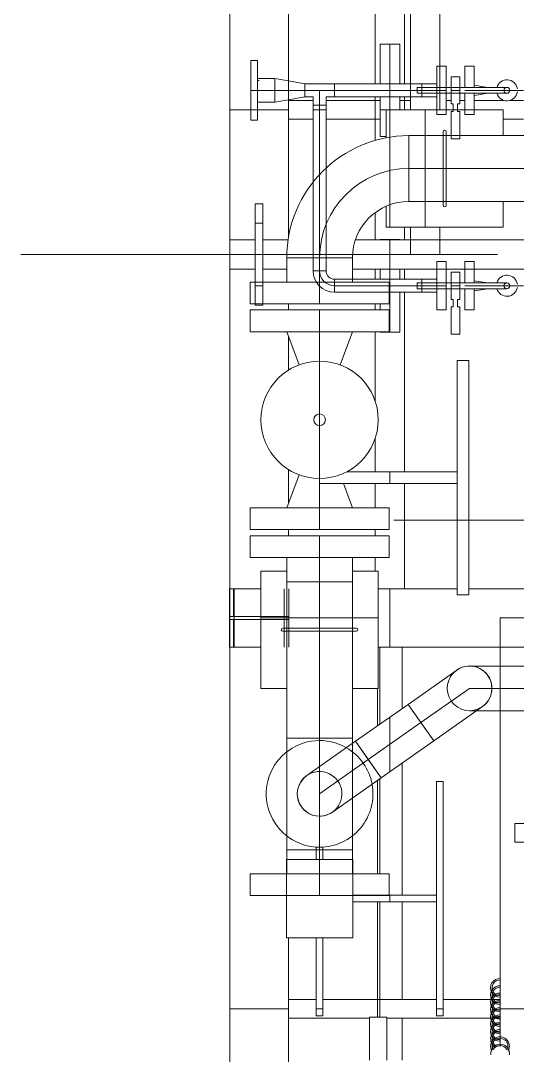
# Model space of a CAD drawing. Header units: inches. Extents: x -1128 to 651, y 96 to 845.
# Drawn here: x -1031.887 to -1030.74, y 717.686 to 720.075 of the extents above; entities that cross this region are included whole.
import ezdxf

# ---------------------------------------------------------------- set-up
doc = ezdxf.new("R2010")
doc.units = ezdxf.units.IN
doc.header["$MEASUREMENT"] = 0
doc.layers.add('EQUIPMENT LAYOUT-EMBED 1_DWG$0$DwgTemplate', color=7, linetype='Continuous')
doc.layers.add('Layout', color=6, linetype='Continuous', lineweight=18)

# ---------------------------------------------------------------- blocks, each defined once
blk = doc.blocks.new('A$C55974CAD')
at = {"layer": 'EQUIPMENT LAYOUT-EMBED 1_DWG$0$DwgTemplate', "color": 1, "lineweight": 0}
for p, q in [((45.48, 8.135), (45.48, 8.735)), ((44.475, 8.2), (44.475, 8.19)), ((44.475, 8.2), (44.475, 8.12)), ((44.475, 8.19), (44.5465, 8.19)), ((44.5465, 8.19), (44.5465, 8.12)), ((44.5535, 8.12), (44.5535, 8.19)), ((44.5535, 8.19), (44.625, 8.19)), ((44.625, 8.19), (44.625, 8.2)), ((44.625, 8.2), (44.625, 8.12)), ((45.4425, 8.2), (45.4425, 8.135)), ((45.5175, 8.2), (45.5175, 8.135)), ((45.48, 8.115), (45.48, 8.135)), ((45.925, 8.13), (45.925, 8.125)), ((45.925, 8.125), (45.925, 8.13)), ((45.4425, 8.115), (45.4425, 8.0541)), ((45.48, 8.054), (45.48, 8.115)), ((45.5175, 8.115), (45.5175, 8.0507)), ((43.732, 8.05), (37.6241, 8.05)), ((43.526, 7.8425), (43.526, 8.05)), ((43.574, 7.9785), (43.574, 8.05)), ((44.2427, 8.05), (44.2427, 8.05)), ((44.7762, 8.05), (44.7602, 8.05)), ((44.8318, 8.05), (44.8318, 8.05)), ((44.9302, 8.05), (44.8428, 8.05)), ((45.2714, 8.05), (45.184, 8.05)), ((45.2825, 8.05), (45.2825, 8.05)), ((45.354, 8.05), (45.338, 8.05)), ((45.48, 7.8856), (45.48, 8.054)), ((46.4428, 8.05), (45.5221, 8.05)), ((45.826, 7.9867), (45.826, 8.05)), ((45.874, 7.9867), (45.874, 8.05)), ((43.574, 7.671), (43.574, 7.9615)), ((45.826, 7.8154), (45.826, 7.9533)), ((45.874, 7.8154), (45.874, 7.9533)), ((45.4425, 7.8858), (45.4425, 6.49)), ((45.48, 7.515), (45.48, 7.8856)), ((45.5175, 7.8783), (45.5175, 6.49)), ((43.5286, 7.8215), (43.8235, 7.8215)), ((43.8235, 7.8155), (43.5286, 7.8155)), ((43.8955, 7.8215), (44.1346, 7.8215)), ((44.1388, 7.8155), (43.8955, 7.8155)), ((44.2744, 7.8215), (44.37, 7.8215)), ((44.475, 7.8155), (44.2786, 7.8155)), ((44.475, 7.82), (44.475, 6.5178)), ((44.625, 7.82), (44.625, 7.618)), ((44.67, 7.8275), (44.7046, 7.8275)), ((44.7602, 7.8275), (44.7762, 7.8275)), ((44.8318, 7.8275), (44.8941, 7.8275)), ((44.9241, 7.8275), (45.0103, 7.8275)), ((45.104, 7.8275), (45.2825, 7.8275)), ((45.338, 7.8275), (45.354, 7.8275)), ((45.4167, 7.8275), (45.4425, 7.8275)), ((45.5175, 7.8275), (45.5874, 7.8275)), ((45.772, 7.8275), (45.8833, 7.8275)), ((45.9167, 7.8275), (46.4428, 7.8275)), ((43.526, 7.5075), (43.526, 7.7975)), ((43.4186, 7.7585), (43.526, 7.7585)), ((43.574, 7.7585), (43.8235, 7.7585)), ((43.8405, 7.7585), (44.1789, 7.7585)), ((44.3187, 7.7585), (44.475, 7.7585)), ((44.8, 7.78), (44.8, 7.618)), ((45.874, 7.7375), (45.874, 7.7646)), ((44.625, 7.7525), (44.8941, 7.7525)), ((44.9241, 7.7525), (45.3833, 7.7525)), ((45.4167, 7.7525), (45.4425, 7.7525)), ((45.48, 7.7375), (45.55, 7.7375)), ((45.5175, 7.7525), (45.55, 7.7525)), ((45.85, 7.7525), (45.8833, 7.7525)), ((45.85, 7.7375), (46.34, 7.7375)), ((45.9167, 7.7525), (46.4428, 7.7525)), ((43.574, 7.5075), (43.574, 7.654)), ((45.48, 7.6625), (45.55, 7.6625)), ((45.85, 7.6625), (46.34, 7.6625)), ((45.874, 7.6336), (45.874, 7.6463)), ((44.8, 7.618), (44.8, 7.588)), ((45.874, 7.5986), (45.874, 7.6113)), ((44.625, 7.588), (44.625, 6.4053)), ((44.8, 7.588), (44.8, 7.3993)), ((45.874, 7.4979), (45.874, 7.5748)), ((44.55, 7.5075), (43.4536, 7.5075)), ((44.55, 7.5075), (44.55, 7.4325)), ((45.826, 7.448), (45.826, 7.5)), ((43.976, 7.47), (44.024, 7.47)), ((43.976, 7.47), (43.976, 6.77)), ((44.024, 7.47), (44.024, 6.77)), ((45.874, 7.448), (45.874, 7.4834))]:
    blk.add_line(p, q, dxfattribs=at)
at = {"layer": 'EQUIPMENT LAYOUT-EMBED 1_DWG$0$DwgTemplate', "color": 54, "lineweight": 0}
blk.add_line((46.4428, 8.2), (37.1, 8.2), dxfattribs=at)
at = {"layer": 'EQUIPMENT LAYOUT-EMBED 1_DWG$0$DwgTemplate', "color": 9, "lineweight": 0}
for p, q in [((43.55, 8.05), (43.55, 8.2)), ((45.85, 8.05), (45.85, 8.2)), ((44.55, 8.12), (44.55, 7.82)), ((43.55, 7.9615), (43.55, 7.9785)), ((45.85, 7.9533), (45.85, 7.9867)), ((45.85, 7.8), (45.85, 7.8154)), ((43.8235, 7.79), (43.8405, 7.79)), ((44.1568, 7.79), (44.2965, 7.79)), ((44.475, 7.79), (44.55, 7.79)), ((44.55, 7.79), (44.625, 7.79)), ((44.8941, 7.79), (44.9241, 7.79)), ((45.2817, 7.79), (45.3833, 7.79)), ((45.4167, 7.79), (45.5183, 7.79)), ((45.55, 7.79), (45.8833, 7.79)), ((45.9167, 7.79), (46.0183, 7.79)), ((45.55, 7.7), (45.85, 7.7)), ((43.55, 7.654), (43.55, 7.671)), ((43.55, 7.4325), (43.55, 7.5075))]:
    blk.add_line(p, q, dxfattribs=at)
at = {"layer": 'EQUIPMENT LAYOUT-EMBED 1_DWG$0$DwgTemplate', "color": 5, "lineweight": 0}
for p, q in [((44.475, 8.201), (44.625, 8.201)), ((44.475, 8.201), (44.625, 8.201)), ((44.475, 8.2), (44.475, 8.201)), ((44.475, 8.201), (44.475, 8.2)), ((44.625, 8.201), (44.625, 8.2)), ((44.625, 8.201), (44.625, 8.2)), ((45.354, 8.135), (45.35, 8.135)), ((45.35, 8.135), (45.354, 8.135)), ((45.35, 8.135), (45.35, 8.115)), ((45.35, 8.135), (45.35, 8.115)), ((45.56, 8.135), (45.4096, 8.135)), ((45.56, 8.135), (45.4096, 8.135)), ((45.56, 8.135), (45.56, 8.115)), ((45.56, 8.135), (45.56, 8.115)), ((45.61, 8.135), (45.56, 8.135)), ((45.61, 8.135), (45.56, 8.135)), ((45.56, 8.135), (45.56, 8.115)), ((45.61, 8.115), (45.61, 8.135)), ((45.61, 8.115), (45.61, 8.135)), ((45.35, 8.115), (45.354, 8.115)), ((45.35, 8.115), (45.354, 8.115)), ((45.4096, 8.115), (45.56, 8.115)), ((45.56, 8.115), (45.4096, 8.115)), ((45.56, 8.115), (45.61, 8.115)), ((45.61, 8.115), (45.56, 8.115))]:
    blk.add_line(p, q, dxfattribs=at)
at = {"layer": 'EQUIPMENT LAYOUT-EMBED 1_DWG$0$DwgTemplate', "color": 7, "lineweight": 0}
for p, q in [((44.625, 8.189), (44.475, 8.189)), ((44.625, 8.189), (44.475, 8.189)), ((44.546, 8.05), (44.546, 8.2)), ((44.546, 8.2), (44.546, 8.05)), ((44.554, 8.2), (44.554, 8.05)), ((44.554, 8.2), (44.554, 8.05)), ((43.8399, 8.1478), (43.8399, 8.055)), ((43.8955, 8.1478), (43.8399, 8.1478)), ((43.8955, 8.1478), (43.8955, 8.055)), ((44.7046, 7.97), (44.7046, 8.1478)), ((44.7046, 8.1478), (44.7602, 8.1478)), ((44.7602, 7.97), (44.7602, 8.1478)), ((44.7762, 8.1478), (44.7762, 7.97)), ((44.8318, 8.1478), (44.7762, 8.1478)), ((44.8318, 8.1478), (44.8318, 7.97)), ((45.2825, 7.97), (45.2825, 8.1478)), ((45.2825, 8.1478), (45.338, 8.1478)), ((45.338, 7.97), (45.338, 8.1478)), ((45.354, 8.1478), (45.354, 7.97)), ((45.4096, 8.1478), (45.354, 8.1478)), ((45.4, 8.135), (45.354, 8.135)), ((45.354, 8.135), (45.4, 8.135)), ((45.4, 8.115), (45.4, 8.135)), ((45.4, 8.115), (45.4, 8.135)), ((45.4096, 8.135), (45.4, 8.135)), ((45.4096, 8.135), (45.4, 8.135)), ((45.4, 8.135), (45.4, 8.115)), ((45.4096, 8.1478), (45.4096, 7.97)), ((45.9, 8.1462), (45.8238, 8.1462)), ((45.8238, 8.1287), (45.8238, 8.1462)), ((45.9, 8.1287), (45.8238, 8.1287)), ((45.8698, 8.0843), (45.8698, 8.1287)), ((45.9, 8.1462), (45.9, 8.0843)), ((45.9762, 8.1462), (45.9, 8.1462)), ((45.9762, 8.1287), (45.9, 8.1287)), ((45.9302, 8.0843), (45.9302, 8.1287)), ((45.9762, 8.1287), (45.9762, 8.1462)), ((45.354, 8.115), (45.4, 8.115)), ((45.354, 8.115), (45.4, 8.115)), ((45.4, 8.115), (45.4096, 8.115)), ((45.4096, 8.115), (45.4, 8.115)), ((45.9, 8.0843), (45.8698, 8.0843)), ((45.8759, 8.05), (45.8698, 8.0843)), ((45.9, 8.0843), (45.8698, 8.0843)), ((45.9, 8.0843), (45.9, 8.05)), ((45.9302, 8.0843), (45.9, 8.0843)), ((45.9302, 8.0843), (45.9, 8.0843)), ((45.9302, 8.0843), (45.9241, 8.05)), ((43.732, 7.885), (43.732, 8.055)), ((43.732, 8.055), (43.932, 8.055)), ((43.8399, 8.055), (43.8399, 7.97)), ((43.8955, 8.055), (43.8955, 7.97)), ((43.932, 8.0541), (43.8955, 8.0541)), ((43.932, 7.885), (43.932, 8.055)), ((43.9572, 8.0541), (43.932, 8.0541)), ((43.9572, 7.9785), (43.9572, 8.0541)), ((43.9572, 8.0541), (43.9925, 8.0541)), ((43.9572, 8.0541), (43.9572, 7.9785)), ((43.9925, 8.0541), (44.2075, 8.0541)), ((44.2075, 8.0541), (44.2427, 8.0541)), ((44.2427, 8.0541), (44.2427, 7.8858)), ((44.2427, 8.0541), (44.516, 8.0541)), ((44.2427, 7.97), (44.2427, 8.0541)), ((44.475, 8.061), (44.625, 8.061)), ((44.475, 8.061), (44.625, 8.061)), ((44.625, 8.049), (44.475, 8.049)), ((44.625, 8.049), (44.475, 8.049)), ((44.516, 8.0541), (44.524, 8.0541)), ((44.524, 8.0541), (44.6429, 8.0541)), ((44.6429, 7.97), (44.6429, 8.0541)), ((44.6429, 8.0541), (44.7046, 8.0541)), ((44.6429, 8.0541), (44.6429, 7.8858)), ((44.8318, 8.0541), (44.8318, 7.97)), ((44.9166, 8.0224), (44.8318, 8.0541)), ((45.1976, 8.0224), (45.2825, 8.0541)), ((45.2825, 7.8858), (45.2825, 8.0541)), ((45.4714, 8.0541), (45.4096, 8.0541)), ((45.4714, 7.8858), (45.4714, 8.0541)), ((45.4714, 8.0541), (45.4714, 7.97)), ((45.8833, 8.0081), (45.8759, 8.05)), ((45.9, 8.05), (45.9, 8.0081)), ((45.9241, 8.05), (45.9167, 8.0081)), ((44.1467, 8.0029), (44.2344, 7.8782)), ((45.9, 8.0081), (45.8833, 8.0081)), ((45.8833, 8.0081), (45.9167, 8.0081)), ((45.8833, 8.0081), (45.8833, 7.9867)), ((45.9167, 8.0081), (45.9, 8.0081)), ((45.9, 7.9319), (45.9, 8.0081)), ((45.9, 8.0081), (45.9, 8.0081)), ((45.9, 8.0081), (45.9, 8.0081)), ((45.9167, 8.0081), (45.9167, 7.9319)), ((43.532, 7.9615), (43.532, 7.9785)), ((43.532, 7.9785), (43.732, 7.9785)), ((43.8399, 7.97), (43.8399, 7.7922)), ((43.8405, 7.97), (43.9572, 7.97)), ((43.8955, 7.97), (43.8955, 7.885)), ((43.932, 7.9785), (43.9637, 7.9785)), ((43.9572, 7.97), (43.9572, 7.9785)), ((43.9572, 7.9785), (43.9572, 7.97)), ((43.9572, 7.97), (43.9573, 7.97)), ((44.2365, 7.97), (43.9572, 7.97)), ((43.9572, 7.9615), (43.9572, 7.97)), ((43.9572, 7.97), (43.9572, 7.9615)), ((43.9573, 7.97), (43.9573, 7.97)), ((44.1, 7.97), (44.1877, 7.8453)), ((44.2427, 7.97), (44.2365, 7.97)), ((44.516, 7.97), (44.2427, 7.97)), ((44.2427, 7.97), (44.2427, 7.97)), ((44.2427, 7.8858), (44.2427, 7.97)), ((44.524, 7.97), (44.516, 7.97)), ((44.6429, 7.97), (44.524, 7.97)), ((44.7602, 7.97), (44.6429, 7.97)), ((44.6429, 7.8858), (44.6429, 7.97)), ((44.7046, 7.7922), (44.7046, 7.97)), ((44.7602, 7.7922), (44.7602, 7.97)), ((45.338, 7.97), (44.7762, 7.97)), ((44.7762, 7.97), (44.7762, 7.7922)), ((44.8318, 7.97), (44.8318, 7.8858)), ((44.8318, 7.97), (44.8318, 7.7922)), ((44.9071, 7.97), (44.8941, 7.97)), ((44.8941, 7.618), (44.8941, 7.97)), ((45.2825, 7.7922), (45.2825, 7.97)), ((45.338, 7.7922), (45.338, 7.97)), ((45.354, 7.97), (45.4714, 7.97)), ((45.354, 7.97), (45.354, 7.7922)), ((45.4096, 7.97), (45.4096, 7.7922)), ((45.4381, 7.9533), (45.4381, 7.9867)), ((45.6654, 7.9867), (45.4381, 7.9867)), ((45.4381, 7.9867), (45.4381, 7.9533)), ((45.4714, 7.97), (45.4714, 7.97)), ((45.4714, 7.97), (45.4714, 7.97)), ((45.4714, 7.97), (45.4714, 7.8858)), ((45.4714, 7.97), (45.6848, 7.97)), ((45.8619, 7.9867), (45.6654, 7.9867)), ((45.6848, 7.97), (45.8619, 7.97)), ((45.8619, 7.9533), (45.8619, 7.9867)), ((45.8619, 7.9867), (45.8619, 7.9533)), ((45.8833, 7.9867), (45.8619, 7.9867)), ((45.8619, 7.97), (45.9, 7.97)), ((45.8619, 7.97), (45.8619, 7.97)), ((43.532, 7.9615), (43.732, 7.9615)), ((43.932, 7.9615), (43.9637, 7.9615)), ((43.9572, 7.8858), (43.9572, 7.9615)), ((43.9572, 7.9615), (43.9572, 7.8858)), ((45.7014, 7.9533), (45.4381, 7.9533)), ((45.8619, 7.9533), (45.7014, 7.9533)), ((45.8833, 7.9533), (45.8619, 7.9533)), ((45.8833, 7.9533), (45.8833, 7.9319)), ((44.1409, 7.8124), (44.0533, 7.9371)), ((45.1976, 7.9175), (45.2825, 7.8858)), ((45.3833, 7.9319), (45.4167, 7.9319)), ((45.4167, 7.9319), (45.3833, 7.9319)), ((45.3833, 7.9319), (45.3833, 7.7922)), ((45.4, 7.9319), (45.4, 7.9319)), ((45.4, 7.9319), (45.4, 7.9319)), ((45.4, 7.7922), (45.4, 7.9319)), ((45.4167, 7.9319), (45.4167, 7.8858)), ((45.9167, 7.9319), (45.8833, 7.9319)), ((45.8833, 7.9319), (45.8833, 7.7375)), ((45.8833, 7.9319), (45.9167, 7.9319)), ((45.9, 7.7375), (45.9, 7.9319)), ((45.9, 7.9319), (45.9, 7.9319)), ((45.9167, 7.9319), (45.9167, 7.7375)), ((44.8941, 7.9091), (44.8318, 7.8858)), ((44.9241, 7.618), (44.9241, 7.9006)), ((43.732, 7.885), (43.932, 7.885)), ((43.8235, 7.671), (43.8235, 7.885)), ((43.8405, 7.671), (43.8405, 7.885)), ((43.932, 7.8858), (43.8955, 7.8858)), ((43.8955, 7.885), (43.8955, 7.7922)), ((43.9572, 7.8858), (43.932, 7.8858)), ((43.9572, 7.8858), (43.9925, 7.8858)), ((43.9925, 7.8858), (44.2291, 7.8858)), ((44.2344, 7.8782), (44.1409, 7.8124)), ((44.1877, 7.8453), (44.2344, 7.8782)), ((44.2291, 7.8858), (44.2427, 7.8858)), ((44.329, 7.7437), (44.2344, 7.8782)), ((44.2427, 7.8858), (44.516, 7.8858)), ((44.516, 7.8858), (44.524, 7.8858)), ((44.524, 7.8858), (44.6429, 7.8858)), ((44.6429, 7.8858), (44.7046, 7.8858)), ((45.4714, 7.8858), (45.4096, 7.8858)), ((45.4167, 7.8858), (45.4167, 7.7083)), ((43.5286, 7.8425), (43.4186, 7.8425)), ((43.5286, 7.8425), (43.5286, 7.7975)), ((44.1409, 7.8124), (44.1877, 7.8453)), ((44.1877, 7.8453), (44.1877, 7.8453)), ((44.1877, 7.8453), (44.1877, 7.8453)), ((44.1877, 7.8453), (44.2823, 7.7109)), ((44.2356, 7.678), (44.1409, 7.8124)), ((43.5286, 7.7975), (43.4186, 7.7975)), ((43.8405, 7.7922), (43.8399, 7.7922)), ((43.8955, 7.7922), (43.8405, 7.7922)), ((44.7046, 7.7922), (44.7602, 7.7922)), ((44.8318, 7.7922), (44.7762, 7.7922)), ((45.2825, 7.7922), (45.338, 7.7922)), ((45.4096, 7.7922), (45.354, 7.7922)), ((45.3833, 7.7922), (45.3833, 7.7083)), ((45.4, 7.7206), (45.4, 7.7922)), ((44.329, 7.7437), (44.2356, 7.678)), ((44.2823, 7.7109), (44.329, 7.7437)), ((44.329, 7.7437), (44.4167, 7.6191)), ((45.7841, 7.7414), (45.6159, 7.7414)), ((45.6159, 7.7414), (45.6159, 7.654)), ((45.6159, 7.7414), (45.7841, 7.7414)), ((45.7, 7.654), (45.7, 7.7414)), ((45.7, 7.7414), (45.7, 7.7414)), ((45.7, 7.7414), (45.7, 7.7414)), ((45.7841, 7.7414), (45.7841, 7.654)), ((45.8833, 7.7375), (45.8833, 7.7083)), ((45.9, 7.7083), (45.9, 7.7375)), ((45.9167, 7.7375), (45.9167, 7.7083)), ((44.2356, 7.678), (44.2823, 7.7109)), ((44.2823, 7.7108), (44.2823, 7.7109)), ((44.2823, 7.7109), (44.37, 7.5862)), ((44.2823, 7.7108), (44.2823, 7.7108)), ((45.3833, 7.7083), (45.3925, 7.7083)), ((45.3833, 7.7083), (45.3833, 7.6701)), ((45.3925, 7.7083), (45.3833, 7.7083)), ((45.3925, 7.7206), (45.4, 7.7206)), ((45.3925, 7.7206), (45.3925, 7.4906)), ((45.3925, 7.7083), (45.4075, 7.7083)), ((45.4075, 7.7083), (45.3925, 7.7083)), ((45.4, 7.7083), (45.4, 7.7206)), ((45.4, 7.7206), (45.4075, 7.7206)), ((45.4, 7.6463), (45.4, 7.7083)), ((45.4075, 7.7206), (45.4075, 7.4906)), ((45.4075, 7.7083), (45.4167, 7.7083)), ((45.4167, 7.7083), (45.4075, 7.7083)), ((45.4167, 7.7083), (45.4167, 7.6701)), ((45.8833, 7.7083), (45.9167, 7.7083)), ((45.8833, 7.7083), (45.8833, 7.6701)), ((45.9167, 7.7083), (45.8833, 7.7083)), ((45.8925, 7.7206), (45.9, 7.7206)), ((45.8925, 7.7206), (45.8925, 7.6625)), ((45.9, 7.7206), (45.9075, 7.7206)), ((45.9, 7.6463), (45.9, 7.7083)), ((45.9075, 7.7206), (45.9075, 7.6625)), ((45.9167, 7.7083), (45.9167, 7.6701)), ((44.3233, 7.5533), (44.2356, 7.678)), ((44.132, 7.671), (43.532, 7.671)), ((43.532, 7.654), (43.532, 7.671)), ((44.132, 7.654), (43.532, 7.654)), ((44.132, 7.654), (44.132, 7.671)), ((45.3381, 7.6701), (45.3925, 7.6701)), ((45.3381, 7.6701), (45.3381, 7.6463)), ((45.3925, 7.6701), (45.4075, 7.6701)), ((45.4075, 7.6701), (45.4425, 7.6701)), ((45.4425, 7.6701), (45.4619, 7.6701)), ((45.4619, 7.6701), (45.4619, 7.6463)), ((45.6159, 7.654), (45.6159, 7.646)), ((45.7, 7.646), (45.7, 7.654)), ((45.7841, 7.654), (45.7841, 7.646)), ((45.8381, 7.6701), (45.9619, 7.6701)), ((45.8381, 7.6701), (45.8381, 7.6463)), ((45.8925, 7.6625), (45.8925, 7.4906)), ((45.9075, 7.6625), (45.9075, 7.4906)), ((45.9619, 7.6701), (45.9619, 7.6625)), ((45.9619, 7.6625), (45.9619, 7.6463)), ((45.2762, 7.6336), (45.346, 7.6336)), ((45.2762, 7.6336), (45.2762, 7.6113)), ((45.3381, 7.6463), (45.3925, 7.6463)), ((45.346, 7.6336), (45.346, 7.628)), ((45.346, 7.628), (45.3651, 7.628)), ((45.3651, 7.6336), (45.3925, 7.6336)), ((45.3651, 7.6336), (45.3651, 7.628)), ((45.3925, 7.6463), (45.4075, 7.6463)), ((45.3925, 7.6336), (45.4075, 7.6336)), ((45.4, 7.6113), (45.4, 7.6336)), ((45.4075, 7.6463), (45.4425, 7.6463)), ((45.4075, 7.6336), (45.4349, 7.6336)), ((45.4349, 7.6336), (45.4349, 7.6113)), ((45.4425, 7.6463), (45.4619, 7.6463)), ((45.6159, 7.646), (45.6159, 7.3486)), ((45.7, 7.3486), (45.7, 7.646)), ((45.7762, 7.6336), (45.846, 7.6336)), ((45.7762, 7.6336), (45.7762, 7.6113)), ((45.7841, 7.646), (45.7841, 7.3486)), ((45.8381, 7.6463), (45.85, 7.6463)), ((45.846, 7.6336), (45.846, 7.628)), ((45.846, 7.628), (45.85, 7.628)), ((45.85, 7.6463), (45.8925, 7.6463)), ((45.85, 7.628), (45.8651, 7.628)), ((45.8651, 7.6336), (45.8925, 7.6336)), ((45.8651, 7.6336), (45.8651, 7.628)), ((45.8925, 7.6463), (45.9075, 7.6463)), ((45.8925, 7.6336), (45.9075, 7.6336)), ((45.9, 7.6113), (45.9, 7.6336)), ((45.9075, 7.6463), (45.9619, 7.6463)), ((45.9075, 7.6336), (45.9349, 7.6336)), ((45.9349, 7.6336), (45.9349, 7.6113)), ((44.9091, 7.618), (44.6091, 7.618)), ((44.6091, 7.588), (44.6091, 7.618)), ((45.2091, 7.618), (44.9091, 7.618)), ((45.2091, 7.588), (45.2091, 7.618)), ((45.2762, 7.6113), (45.346, 7.6113)), ((45.3925, 7.5986), (45.3381, 7.5986)), ((45.3381, 7.5748), (45.3381, 7.5986)), ((45.346, 7.6169), (45.3651, 7.6169)), ((45.346, 7.6169), (45.346, 7.6113)), ((45.3651, 7.6169), (45.3651, 7.6113)), ((45.3651, 7.6113), (45.3925, 7.6113)), ((45.3925, 7.6113), (45.4075, 7.6113)), ((45.4, 7.5986), (45.4, 7.448)), ((45.4075, 7.6113), (45.4349, 7.6113)), ((45.4425, 7.5986), (45.4075, 7.5986)), ((45.4619, 7.5986), (45.4425, 7.5986)), ((45.4619, 7.5748), (45.4619, 7.5986)), ((45.7762, 7.6113), (45.846, 7.6113)), ((45.85, 7.5986), (45.8381, 7.5986)), ((45.8381, 7.5748), (45.8381, 7.5986)), ((45.846, 7.6169), (45.85, 7.6169)), ((45.846, 7.6169), (45.846, 7.6113)), ((45.85, 7.6169), (45.8651, 7.6169)), ((45.8925, 7.5986), (45.85, 7.5986)), ((45.8651, 7.6169), (45.8651, 7.6113)), ((45.8651, 7.6113), (45.8925, 7.6113)), ((45.8925, 7.6113), (45.9075, 7.6113)), ((45.9, 7.448), (45.9, 7.5986)), ((45.9075, 7.6113), (45.9349, 7.6113)), ((45.9619, 7.5986), (45.9075, 7.5986)), ((45.9619, 7.5748), (45.9619, 7.5986)), ((44.3128, 7.5862), (44.3128, 7.5681)), ((44.37, 7.5862), (44.37, 7.5291)), ((44.4271, 7.5075), (44.4271, 7.5862)), ((44.9091, 7.588), (44.6091, 7.588)), ((45.2091, 7.588), (44.9091, 7.588)), ((45.3925, 7.5748), (45.3381, 7.5748)), ((45.3925, 7.5391), (45.387, 7.5748)), ((45.4425, 7.5748), (45.4075, 7.5748)), ((45.4075, 7.5391), (45.413, 7.5748)), ((45.4619, 7.5748), (45.4425, 7.5748)), ((45.85, 7.5748), (45.8381, 7.5748)), ((45.8925, 7.5748), (45.85, 7.5748)), ((45.8925, 7.5391), (45.887, 7.5748)), ((45.9619, 7.5748), (45.9075, 7.5748)), ((45.9075, 7.5391), (45.913, 7.5748)), ((44.3128, 7.5681), (44.3128, 7.5075)), ((44.37, 7.5291), (44.37, 7.5075)), ((44.3128, 7.5075), (44.3128, 7.4338)), ((44.37, 7.5075), (44.37, 7.4338)), ((44.4271, 7.4338), (44.4271, 7.5075))]:
    blk.add_line(p, q, dxfattribs=at)
at = {"layer": 'EQUIPMENT LAYOUT-EMBED 1_DWG$0$DwgTemplate', "color": 3, "lineweight": 0}
for p, q in [((44.37, 8.0541), (44.37, 8.12)), ((44.67, 8.12), (44.37, 8.12)), ((44.67, 8.0541), (44.67, 8.12)), ((44.516, 7.876), (44.516, 8.064)), ((44.524, 8.064), (44.524, 7.876)), ((44.37, 7.82), (44.37, 7.8858)), ((44.67, 7.82), (44.67, 7.8858)), ((44.67, 7.82), (44.37, 7.82)), ((45.2825, 7.8154), (45.2817, 7.8154)), ((45.2817, 7.8154), (45.2817, 7.7646)), ((45.354, 7.8154), (45.338, 7.8154)), ((45.4425, 7.8154), (45.4167, 7.8154)), ((45.5183, 7.8154), (45.5175, 7.8154)), ((45.5183, 7.7646), (45.5183, 7.8154)), ((45.8833, 7.8154), (45.7817, 7.8154)), ((45.7817, 7.8154), (45.7817, 7.8)), ((46.0183, 7.8154), (45.9167, 7.8154)), ((46.0183, 7.7646), (46.0183, 7.8154)), ((45.4167, 7.79), (45.3833, 7.79)), ((45.55, 7.8), (45.6034, 7.8)), ((45.55, 7.5), (45.55, 7.8)), ((45.7786, 7.8), (45.85, 7.8)), ((45.85, 7.5), (45.85, 7.8)), ((45.9167, 7.79), (45.8833, 7.79)), ((45.3833, 7.7646), (45.2817, 7.7646)), ((45.4425, 7.7646), (45.4167, 7.7646)), ((45.5183, 7.7646), (45.5175, 7.7646)), ((45.8833, 7.7646), (45.85, 7.7646)), ((46.0183, 7.7646), (45.9167, 7.7646)), ((45.606, 7.654), (45.794, 7.654)), ((45.794, 7.646), (45.606, 7.646)), ((45.55, 7.5), (45.6159, 7.5)), ((45.7841, 7.5), (45.85, 7.5))]:
    blk.add_line(p, q, dxfattribs=at)
at = {"layer": 'EQUIPMENT LAYOUT-EMBED 1_DWG$0$DwgTemplate', "color": 7, "lineweight": 0}
for centre, radius in [((45.0571, 7.97), 0.15), ((45.0571, 7.97), 0.015), ((45.4, 7.4906), 0.0075), ((45.9, 7.4906), 0.0075)]:
    blk.add_circle(centre, radius, dxfattribs=at)
for centre, radius, start, end in [((44.1, 7.97), 0.1365, 329.8755, 180), ((45.4714, 7.7414), 0.3127, 0, 90), ((44.1, 7.97), 0.0571, 35.129, 215.129), ((44.1, 7.97), 0.0572, 35.129, 180), ((44.1, 7.97), 0.0572, 215.129, 35.129), ((44.1, 7.97), 0.1365, 180, 280.3825), ((44.1, 7.97), 0.0572, 180, 215.129), ((45.4381, 7.9319), 0.0548, 90, 180), ((45.4381, 7.9319), 0.0381, 90, 180), ((45.4714, 7.7414), 0.2286, 0, 90), ((45.4381, 7.9319), 0.0214, 90, 180), ((44.1, 7.97), 0.1365, 280.3825, 329.8755), ((45.4714, 7.7414), 0.1445, 0, 90), ((44.37, 7.5862), 0.0572, 35.129, 215.129), ((44.37, 7.5862), 0.0572, 215.129, 35.129), ((44.37, 7.5862), 0.0571, 270, 35.129), ((44.37, 7.5862), 0.0572, 215.129, 270), ((45.4, 7.4906), 0.027, 106.1353, 261.2057), ((45.4, 7.4906), 0.027, 278.7943, 73.8647), ((45.9, 7.4906), 0.027, 106.1353, 261.2057), ((45.9, 7.4906), 0.027, 278.7943, 73.8647)]:
    blk.add_arc(centre, radius, start, end, dxfattribs=at)
at = {"layer": 'EQUIPMENT LAYOUT-EMBED 1_DWG$0$DwgTemplate', "color": 3, "lineweight": 0}
for centre, start, end in [((44.52, 8.064), 0, 180), ((44.52, 7.876), 180, 0), ((45.606, 7.65), 90, 270), ((45.794, 7.65), 270, 90)]:
    blk.add_arc(centre, 0.004, start, end, dxfattribs=at)
at = {"layer": 'EQUIPMENT LAYOUT-EMBED 1_DWG$0$DwgTemplate', "color": 54, "lineweight": 0}
for centre, radius, start, end in [((43.4356, 7.5082), 0.0241, 262.7601, 97.2399), ((43.4543, 7.5082), 0.0241, 239.1362, 120.8638), ((43.4543, 7.5082), 0.0204, 243.6892, 116.3108), ((43.4356, 7.5082), 0.0204, 300.756, 59.244), ((43.473, 7.5082), 0.0241, 358.1859, 154.1547), ((43.473, 7.5082), 0.0204, 357.8589, 165.8472), ((43.4916, 7.5082), 0.0241, 358.1859, 180), ((43.4916, 7.5082), 0.0204, 357.8589, 180), ((43.5103, 7.5082), 0.0241, 358.1859, 180), ((43.5103, 7.5082), 0.0204, 357.8589, 180), ((43.529, 7.5082), 0.0241, 358.1859, 180), ((43.529, 7.5082), 0.0204, 357.8589, 180), ((43.5477, 7.5082), 0.0241, 358.1859, 180), ((43.5477, 7.5082), 0.0204, 357.8589, 180), ((43.5663, 7.5082), 0.0241, 358.1859, 180), ((43.5663, 7.5082), 0.0204, 357.8589, 180), ((43.585, 7.5082), 0.0241, 358.1859, 180), ((43.585, 7.5082), 0.0204, 357.8589, 180), ((43.6037, 7.5082), 0.0241, 358.1859, 180), ((43.6037, 7.5082), 0.0204, 357.8589, 180), ((43.4916, 7.5082), 0.0241, 180, 181.8141), ((43.4916, 7.5082), 0.0204, 180, 182.1411), ((43.5103, 7.5082), 0.0241, 180, 181.8141), ((43.5103, 7.5082), 0.0204, 180, 182.1411), ((43.529, 7.5082), 0.0241, 180, 181.8141), ((43.529, 7.5082), 0.0204, 180, 182.1411), ((43.5477, 7.5082), 0.0241, 180, 181.8141), ((43.5477, 7.5082), 0.0204, 180, 182.1411), ((43.5663, 7.5082), 0.0241, 180, 181.8141), ((43.5663, 7.5082), 0.0204, 180, 182.1411), ((43.585, 7.5082), 0.0241, 180, 181.8141), ((43.585, 7.5082), 0.0204, 180, 182.1411), ((43.6037, 7.5082), 0.0241, 180, 181.8141), ((43.6037, 7.5082), 0.0204, 180, 182.1411)]:
    blk.add_arc(centre, radius, start, end, dxfattribs=at)

msp = doc.modelspace()

# ---------------------------------------------------------------- block references
at = {"layer": 'Layout', "xscale": 0.9025, "yscale": 0.9025, "zscale": 0.9025, "rotation": 90}
msp.add_blockref('A$C55974CAD', (-1024.0033, 678.4893), dxfattribs=at)

doc.saveas('drawing.dxf')
